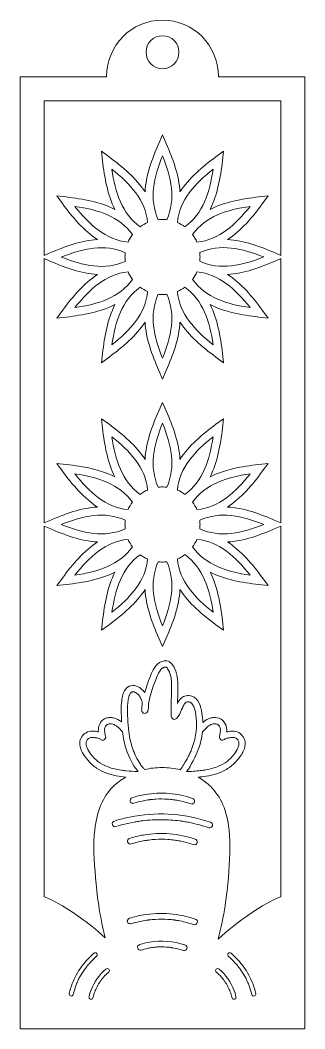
# Model space of a CAD drawing. Header units: inches. Extents: x 0.9 to 7.6, y -17.3 to 6.3.
import ezdxf

# ---------------------------------------------------------------- set-up
doc = ezdxf.new("R2010")
doc.units = ezdxf.units.IN
doc.header["$MEASUREMENT"] = 0
doc.layers.add('Layer 1', color=7, linetype='Continuous')

msp = doc.modelspace()

# ---------------------------------------------------------------- linework, layer by layer
at = {"layer": 'Layer 1', "lineweight": 0}
for points, knots in [([(5.566, 4.987), (5.566, 5.71), (4.98, 6.296), (4.257, 6.296), (3.534, 6.296), (2.948, 5.71), (2.948, 4.987), (2.948, 4.982), (2.948, 4.976), (2.948, 4.971), (2.948, 4.971), (0.921, 4.971), (0.921, 4.971), (0.921, 4.971), (0.921, -17.31), (0.921, -17.31), (0.921, -17.31), (7.593, -17.31), (7.593, -17.31), (7.593, -17.31), (7.593, 4.971), (7.593, 4.971), (7.593, 4.971), (5.566, 4.971), (5.566, 4.971), (5.566, 4.976), (5.566, 4.982), (5.566, 4.987)], [0, 0, 0, 0, 1, 1, 1, 2, 2, 2, 3, 3, 3, 4, 4, 4, 5, 5, 5, 6, 6, 6, 7, 7, 7, 8, 8, 8, 9, 9, 9, 9]), ([(4.257, 5.933), (4.47, 5.933), (4.643, 5.761), (4.643, 5.547), (4.643, 5.334), (4.47, 5.161), (4.257, 5.161), (4.044, 5.161), (3.871, 5.334), (3.871, 5.547), (3.871, 5.761), (4.044, 5.933), (4.257, 5.933)], [0, 0, 0, 0, 1, 1, 1, 2, 2, 2, 3, 3, 3, 4, 4, 4, 4]), ([(7.029, 4.407), (7.029, 4.407), (7.029, 0.792), (7.029, 0.792), (7.029, 0.792), (6.914, 0.842), (6.914, 0.842), (6.545, 1.003), (6.161, 1.142), (5.781, 1.162), (6.1, 1.371), (6.363, 1.682), (6.602, 2.006), (6.602, 2.006), (6.733, 2.183), (6.733, 2.183), (6.733, 2.183), (6.514, 2.159), (6.514, 2.159), (6.113, 2.114), (5.712, 2.042), (5.372, 1.869), (5.545, 2.209), (5.616, 2.61), (5.662, 3.011), (5.662, 3.011), (5.686, 3.229), (5.686, 3.229), (5.686, 3.229), (5.509, 3.099), (5.509, 3.099), (5.185, 2.86), (4.873, 2.597), (4.665, 2.278), (4.644, 2.658), (4.506, 3.041), (4.345, 3.411), (4.345, 3.411), (4.257, 3.612), (4.257, 3.612), (4.257, 3.612), (4.169, 3.411), (4.169, 3.411), (4.007, 3.041), (3.869, 2.658), (3.848, 2.277), (3.64, 2.597), (3.329, 2.859), (3.004, 3.099), (3.004, 3.099), (2.827, 3.229), (2.827, 3.229), (2.827, 3.229), (2.852, 3.011), (2.852, 3.011), (2.897, 2.61), (2.969, 2.209), (3.141, 1.869), (2.801, 2.041), (2.4, 2.113), (1.999, 2.158), (1.999, 2.158), (1.781, 2.183), (1.781, 2.183), (1.781, 2.183), (1.911, 2.006), (1.911, 2.006), (2.151, 1.681), (2.414, 1.37), (2.733, 1.162), (2.352, 1.141), (1.969, 1.002), (1.599, 0.841), (1.599, 0.841), (1.485, 0.791), (1.485, 0.791), (1.485, 0.791), (1.485, 4.407), (1.485, 4.407), (1.485, 4.407), (7.029, 4.407), (7.029, 4.407)], [0, 0, 0, 0, 1, 1, 1, 2, 2, 2, 3, 3, 3, 4, 4, 4, 5, 5, 5, 6, 6, 6, 7, 7, 7, 8, 8, 8, 9, 9, 9, 10, 10, 10, 11, 11, 11, 12, 12, 12, 13, 13, 13, 14, 14, 14, 15, 15, 15, 16, 16, 16, 17, 17, 17, 18, 18, 18, 19, 19, 19, 20, 20, 20, 21, 21, 21, 22, 22, 22, 23, 23, 23, 24, 24, 24, 25, 25, 25, 26, 26, 26, 27, 27, 27, 27]), ([(4.358, 1.627), (4.325, 1.631), (4.291, 1.633), (4.257, 1.633), (4.223, 1.633), (4.189, 1.631), (4.156, 1.627), (3.937, 2.104), (4.057, 2.622), (4.257, 3.125), (4.457, 2.622), (4.577, 2.104), (4.358, 1.627)], [0, 0, 0, 0, 1, 1, 1, 2, 2, 2, 3, 3, 3, 4, 4, 4, 4]), ([(3.733, 1.459), (3.304, 1.762), (3.149, 2.271), (3.071, 2.807), (3.496, 2.471), (3.859, 2.083), (3.908, 1.56), (3.845, 1.533), (3.787, 1.499), (3.733, 1.459)], [0, 0, 0, 0, 1, 1, 1, 2, 2, 2, 3, 3, 3, 3]), ([(4.781, 1.459), (4.727, 1.499), (4.668, 1.533), (4.606, 1.56), (4.654, 2.083), (5.018, 2.472), (5.442, 2.807), (5.364, 2.272), (5.209, 1.763), (4.781, 1.459)], [0, 0, 0, 0, 1, 1, 1, 2, 2, 2, 3, 3, 3, 3]), ([(3.551, 1.277), (3.511, 1.223), (3.477, 1.165), (3.45, 1.102), (2.928, 1.151), (2.539, 1.514), (2.204, 1.939), (2.739, 1.861), (3.248, 1.706), (3.551, 1.277)], [0, 0, 0, 0, 1, 1, 1, 2, 2, 2, 3, 3, 3, 3]), ([(5.064, 1.103), (5.037, 1.165), (5.003, 1.224), (4.962, 1.278), (5.266, 1.706), (5.775, 1.861), (6.31, 1.939), (5.975, 1.515), (5.586, 1.152), (5.064, 1.103)], [0, 0, 0, 0, 1, 1, 1, 2, 2, 2, 3, 3, 3, 3]), ([(3.384, 0.854), (3.38, 0.821), (3.378, 0.788), (3.378, 0.754), (3.378, 0.719), (3.38, 0.686), (3.384, 0.652), (2.907, 0.433), (2.389, 0.553), (1.886, 0.753), (2.389, 0.953), (2.907, 1.073), (3.384, 0.854)], [0, 0, 0, 0, 1, 1, 1, 2, 2, 2, 3, 3, 3, 4, 4, 4, 4]), ([(5.13, 0.653), (5.134, 0.686), (5.136, 0.719), (5.136, 0.754), (5.136, 0.788), (5.134, 0.822), (5.13, 0.855), (5.607, 1.074), (6.125, 0.954), (6.628, 0.754), (6.125, 0.554), (5.607, 0.434), (5.13, 0.653)], [0, 0, 0, 0, 1, 1, 1, 2, 2, 2, 3, 3, 3, 4, 4, 4, 4]), ([(2.733, 0.345), (2.414, 0.136), (2.151, -0.175), (1.912, -0.499), (1.912, -0.499), (1.781, -0.676), (1.781, -0.676), (1.781, -0.676), (2, -0.652), (2, -0.652), (2.401, -0.606), (2.802, -0.534), (3.142, -0.362), (2.969, -0.702), (2.898, -1.103), (2.852, -1.504), (2.852, -1.504), (2.828, -1.722), (2.828, -1.722), (2.828, -1.722), (3.005, -1.592), (3.005, -1.592), (3.329, -1.352), (3.641, -1.09), (3.849, -0.77), (3.87, -1.151), (4.008, -1.534), (4.169, -1.904), (4.169, -1.904), (4.257, -2.105), (4.257, -2.105), (4.257, -2.105), (4.345, -1.904), (4.345, -1.904), (4.506, -1.534), (4.645, -1.151), (4.666, -0.77), (4.874, -1.089), (5.185, -1.352), (5.51, -1.592), (5.51, -1.592), (5.687, -1.722), (5.687, -1.722), (5.687, -1.722), (5.662, -1.504), (5.662, -1.504), (5.617, -1.103), (5.545, -0.702), (5.373, -0.362), (5.713, -0.534), (6.114, -0.606), (6.515, -0.651), (6.515, -0.651), (6.733, -0.676), (6.733, -0.676), (6.733, -0.676), (6.602, -0.499), (6.602, -0.499), (6.363, -0.174), (6.1, 0.137), (5.781, 0.345), (6.162, 0.366), (6.545, 0.505), (6.914, 0.666), (6.914, 0.666), (7.029, 0.716), (7.029, 0.716), (7.029, 0.716), (7.029, -5.469), (7.029, -5.469), (7.029, -5.469), (6.914, -5.419), (6.914, -5.419), (6.545, -5.257), (6.161, -5.119), (5.781, -5.098), (6.1, -4.89), (6.363, -4.579), (6.602, -4.254), (6.602, -4.254), (6.733, -4.077), (6.733, -4.077), (6.733, -4.077), (6.514, -4.102), (6.514, -4.102), (6.113, -4.147), (5.712, -4.219), (5.372, -4.391), (5.545, -4.051), (5.616, -3.65), (5.662, -3.249), (5.662, -3.249), (5.686, -3.031), (5.686, -3.031), (5.686, -3.031), (5.509, -3.161), (5.509, -3.161), (5.185, -3.401), (4.873, -3.664), (4.665, -3.983), (4.644, -3.602), (4.506, -3.219), (4.345, -2.849), (4.345, -2.849), (4.257, -2.648), (4.257, -2.648), (4.257, -2.648), (4.169, -2.849), (4.169, -2.849), (4.007, -3.219), (3.869, -3.602), (3.848, -3.983), (3.64, -3.664), (3.329, -3.401), (3.004, -3.162), (3.004, -3.162), (2.827, -3.031), (2.827, -3.031), (2.827, -3.031), (2.852, -3.25), (2.852, -3.25), (2.897, -3.651), (2.969, -4.052), (3.141, -4.392), (2.801, -4.219), (2.4, -4.147), (1.999, -4.102), (1.999, -4.102), (1.781, -4.078), (1.781, -4.078), (1.781, -4.078), (1.911, -4.255), (1.911, -4.255), (2.151, -4.579), (2.414, -4.89), (2.733, -5.099), (2.352, -5.12), (1.969, -5.258), (1.599, -5.419), (1.599, -5.419), (1.485, -5.469), (1.485, -5.469), (1.485, -5.469), (1.485, 0.715), (1.485, 0.715), (1.485, 0.715), (1.599, 0.665), (1.599, 0.665), (1.969, 0.504), (2.352, 0.366), (2.733, 0.345)], [0, 0, 0, 0, 1, 1, 1, 2, 2, 2, 3, 3, 3, 4, 4, 4, 5, 5, 5, 6, 6, 6, 7, 7, 7, 8, 8, 8, 9, 9, 9, 10, 10, 10, 11, 11, 11, 12, 12, 12, 13, 13, 13, 14, 14, 14, 15, 15, 15, 16, 16, 16, 17, 17, 17, 18, 18, 18, 19, 19, 19, 20, 20, 20, 21, 21, 21, 22, 22, 22, 23, 23, 23, 24, 24, 24, 25, 25, 25, 26, 26, 26, 27, 27, 27, 28, 28, 28, 29, 29, 29, 30, 30, 30, 31, 31, 31, 32, 32, 32, 33, 33, 33, 34, 34, 34, 35, 35, 35, 36, 36, 36, 37, 37, 37, 38, 38, 38, 39, 39, 39, 40, 40, 40, 41, 41, 41, 42, 42, 42, 43, 43, 43, 44, 44, 44, 45, 45, 45, 46, 46, 46, 47, 47, 47, 48, 48, 48, 49, 49, 49, 50, 50, 50, 50]), ([(2.204, -0.432), (2.539, -0.008), (2.928, 0.356), (3.45, 0.404), (3.477, 0.342), (3.511, 0.283), (3.551, 0.229), (3.248, -0.199), (2.739, -0.354), (2.204, -0.432)], [0, 0, 0, 0, 1, 1, 1, 2, 2, 2, 3, 3, 3, 3]), ([(4.963, 0.23), (5.003, 0.284), (5.037, 0.342), (5.064, 0.405), (5.586, 0.356), (5.975, -0.007), (6.31, -0.432), (5.775, -0.353), (5.266, -0.198), (4.963, 0.23)], [0, 0, 0, 0, 1, 1, 1, 2, 2, 2, 3, 3, 3, 3]), ([(3.733, 0.048), (3.787, 0.008), (3.846, -0.026), (3.908, -0.053), (3.859, -0.576), (3.496, -0.965), (3.072, -1.3), (3.15, -0.765), (3.305, -0.256), (3.733, 0.048)], [0, 0, 0, 0, 1, 1, 1, 2, 2, 2, 3, 3, 3, 3]), ([(4.781, 0.048), (5.209, -0.255), (5.364, -0.764), (5.443, -1.3), (5.018, -0.964), (4.655, -0.576), (4.606, -0.053), (4.669, -0.026), (4.727, 0.008), (4.781, 0.048)], [0, 0, 0, 0, 1, 1, 1, 2, 2, 2, 3, 3, 3, 3]), ([(4.156, -0.12), (4.189, -0.124), (4.223, -0.126), (4.257, -0.126), (4.291, -0.126), (4.325, -0.124), (4.358, -0.12), (4.577, -0.597), (4.457, -1.115), (4.257, -1.617), (4.057, -1.115), (3.937, -0.597), (4.156, -0.12)], [0, 0, 0, 0, 1, 1, 1, 2, 2, 2, 3, 3, 3, 4, 4, 4, 4]), ([(4.358, -4.634), (4.325, -4.63), (4.291, -4.628), (4.257, -4.628), (4.223, -4.628), (4.189, -4.63), (4.156, -4.634), (3.937, -4.157), (4.057, -3.639), (4.257, -3.136), (4.457, -3.639), (4.577, -4.157), (4.358, -4.634)], [0, 0, 0, 0, 1, 1, 1, 2, 2, 2, 3, 3, 3, 4, 4, 4, 4]), ([(3.733, -4.801), (3.304, -4.498), (3.149, -3.989), (3.071, -3.454), (3.496, -3.789), (3.859, -4.178), (3.908, -4.7), (3.845, -4.727), (3.787, -4.761), (3.733, -4.801)], [0, 0, 0, 0, 1, 1, 1, 2, 2, 2, 3, 3, 3, 3]), ([(4.781, -4.801), (4.727, -4.761), (4.668, -4.727), (4.606, -4.7), (4.654, -4.177), (5.018, -3.789), (5.442, -3.453), (5.364, -3.989), (5.209, -4.498), (4.781, -4.801)], [0, 0, 0, 0, 1, 1, 1, 2, 2, 2, 3, 3, 3, 3]), ([(3.551, -4.983), (3.511, -5.037), (3.477, -5.096), (3.45, -5.158), (2.928, -5.109), (2.539, -4.746), (2.204, -4.322), (2.739, -4.4), (3.248, -4.555), (3.551, -4.983)], [0, 0, 0, 0, 1, 1, 1, 2, 2, 2, 3, 3, 3, 3]), ([(6.31, -4.321), (5.975, -4.746), (5.586, -5.109), (5.064, -5.158), (5.037, -5.095), (5.003, -5.037), (4.962, -4.983), (5.266, -4.554), (5.775, -4.399), (6.31, -4.321)], [0, 0, 0, 0, 1, 1, 1, 2, 2, 2, 3, 3, 3, 3]), ([(3.384, -5.406), (3.38, -5.439), (3.378, -5.473), (3.378, -5.507), (3.378, -5.541), (3.38, -5.575), (3.384, -5.608), (2.907, -5.827), (2.389, -5.707), (1.886, -5.507), (2.389, -5.307), (2.907, -5.187), (3.384, -5.406)], [0, 0, 0, 0, 1, 1, 1, 2, 2, 2, 3, 3, 3, 4, 4, 4, 4]), ([(5.13, -5.608), (5.134, -5.575), (5.136, -5.541), (5.136, -5.507), (5.136, -5.473), (5.134, -5.439), (5.13, -5.406), (5.607, -5.187), (6.125, -5.307), (6.628, -5.507), (6.125, -5.707), (5.607, -5.827), (5.13, -5.608)], [0, 0, 0, 0, 1, 1, 1, 2, 2, 2, 3, 3, 3, 4, 4, 4, 4]), ([(7.029, -14.224), (6.972, -14.243), (6.915, -14.266), (6.856, -14.293), (6.622, -14.4), (6.4, -14.553), (6.175, -14.714), (6.004, -14.836), (5.782, -15.007), (5.563, -15.21), (5.703, -14.68), (5.769, -14.148), (5.8, -13.773), (5.831, -13.386), (5.856, -13.01), (5.816, -12.651), (5.767, -12.207), (5.626, -11.877), (5.386, -11.641), (5.299, -11.556), (5.201, -11.483), (5.095, -11.42), (5.158, -11.414), (5.221, -11.407), (5.283, -11.397), (5.447, -11.37), (5.611, -11.322), (5.755, -11.238), (5.831, -11.193), (5.901, -11.139), (5.962, -11.076), (6.015, -11.021), (6.064, -10.96), (6.105, -10.895), (6.128, -10.859), (6.147, -10.821), (6.164, -10.781), (6.18, -10.741), (6.189, -10.701), (6.194, -10.659), (6.203, -10.573), (6.172, -10.487), (6.11, -10.426), (6.072, -10.389), (6.023, -10.361), (5.97, -10.35), (5.917, -10.338), (5.866, -10.34), (5.814, -10.352), (5.796, -10.355), (5.778, -10.358), (5.76, -10.361), (5.763, -10.324), (5.761, -10.288), (5.754, -10.252), (5.74, -10.176), (5.697, -10.105), (5.631, -10.064), (5.577, -10.029), (5.507, -10.018), (5.443, -10.026), (5.41, -10.031), (5.379, -10.037), (5.348, -10.049), (5.313, -10.064), (5.28, -10.08), (5.25, -10.103), (5.233, -10.115), (5.216, -10.128), (5.201, -10.142), (5.199, -10.068), (5.193, -9.994), (5.182, -9.92), (5.17, -9.84), (5.149, -9.761), (5.114, -9.688), (5.078, -9.614), (5.021, -9.554), (4.944, -9.524), (4.901, -9.508), (4.854, -9.506), (4.809, -9.513), (4.768, -9.52), (4.732, -9.541), (4.701, -9.567), (4.661, -9.6), (4.632, -9.646), (4.61, -9.694), (4.611, -9.593), (4.614, -9.492), (4.615, -9.391), (4.616, -9.306), (4.619, -9.221), (4.611, -9.136), (4.602, -9.044), (4.581, -8.957), (4.542, -8.873), (4.505, -8.798), (4.449, -8.714), (4.36, -8.698), (4.277, -8.684), (4.201, -8.72), (4.14, -8.775), (4.086, -8.824), (4.045, -8.887), (4.016, -8.954), (3.977, -9.044), (3.94, -9.135), (3.907, -9.227), (3.882, -9.298), (3.86, -9.369), (3.84, -9.441), (3.828, -9.424), (3.816, -9.409), (3.802, -9.394), (3.77, -9.358), (3.729, -9.325), (3.685, -9.304), (3.631, -9.278), (3.574, -9.266), (3.515, -9.28), (3.459, -9.293), (3.415, -9.331), (3.382, -9.376), (3.357, -9.41), (3.34, -9.452), (3.328, -9.492), (3.314, -9.538), (3.307, -9.584), (3.301, -9.631), (3.291, -9.708), (3.29, -9.785), (3.291, -9.861), (3.291, -9.951), (3.293, -10.04), (3.299, -10.129), (3.298, -10.128), (3.296, -10.127), (3.295, -10.126), (3.24, -10.083), (3.178, -10.046), (3.108, -10.032), (3.076, -10.026), (3.043, -10.022), (3.01, -10.025), (2.971, -10.028), (2.936, -10.037), (2.9, -10.054), (2.831, -10.087), (2.785, -10.158), (2.765, -10.23), (2.753, -10.273), (2.75, -10.317), (2.754, -10.36), (2.746, -10.359), (2.739, -10.358), (2.732, -10.357), (2.694, -10.351), (2.657, -10.342), (2.619, -10.341), (2.566, -10.341), (2.512, -10.354), (2.466, -10.379), (2.422, -10.404), (2.385, -10.441), (2.358, -10.483), (2.334, -10.522), (2.322, -10.567), (2.319, -10.613), (2.316, -10.652), (2.322, -10.693), (2.333, -10.731), (2.344, -10.771), (2.362, -10.81), (2.381, -10.847), (2.418, -10.917), (2.467, -10.981), (2.519, -11.04), (2.575, -11.103), (2.639, -11.159), (2.709, -11.206), (2.847, -11.299), (3.009, -11.354), (3.172, -11.386), (3.246, -11.4), (3.32, -11.411), (3.395, -11.418), (3.287, -11.481), (3.188, -11.556), (3.101, -11.641), (2.86, -11.877), (2.719, -12.207), (2.67, -12.651), (2.63, -13.01), (2.655, -13.386), (2.687, -13.773), (2.717, -14.14), (2.78, -14.658), (2.915, -15.177), (2.708, -14.988), (2.5, -14.83), (2.339, -14.714), (2.114, -14.553), (1.892, -14.4), (1.658, -14.293), (1.599, -14.266), (1.541, -14.243), (1.485, -14.224), (1.485, -14.224), (1.485, -5.545), (1.485, -5.545), (1.485, -5.545), (1.599, -5.595), (1.599, -5.595), (1.969, -5.756), (2.352, -5.895), (2.733, -5.916), (2.414, -6.124), (2.151, -6.435), (1.912, -6.76), (1.912, -6.76), (1.781, -6.937), (1.781, -6.937), (1.781, -6.937), (2, -6.912), (2, -6.912), (2.401, -6.867), (2.802, -6.795), (3.142, -6.623), (2.969, -6.963), (2.898, -7.364), (2.852, -7.765), (2.852, -7.765), (2.828, -7.983), (2.828, -7.983), (2.828, -7.983), (3.005, -7.852), (3.005, -7.852), (3.329, -7.613), (3.641, -7.35), (3.849, -7.031), (3.87, -7.412), (4.008, -7.795), (4.169, -8.164), (4.169, -8.164), (4.257, -8.366), (4.257, -8.366), (4.257, -8.366), (4.345, -8.164), (4.345, -8.164), (4.506, -7.795), (4.645, -7.411), (4.666, -7.031), (4.874, -7.35), (5.185, -7.613), (5.51, -7.852), (5.51, -7.852), (5.687, -7.983), (5.687, -7.983), (5.687, -7.983), (5.662, -7.764), (5.662, -7.764), (5.617, -7.363), (5.545, -6.962), (5.373, -6.622), (5.713, -6.795), (6.114, -6.866), (6.515, -6.912), (6.515, -6.912), (6.733, -6.936), (6.733, -6.936), (6.733, -6.936), (6.602, -6.759), (6.602, -6.759), (6.363, -6.435), (6.1, -6.123), (5.781, -5.915), (6.162, -5.894), (6.545, -5.756), (6.914, -5.595), (6.914, -5.595), (7.029, -5.545), (7.029, -5.545), (7.029, -5.545), (7.029, -14.224), (7.029, -14.224)], [0, 0, 0, 0, 1, 1, 1, 2, 2, 2, 3, 3, 3, 4, 4, 4, 5, 5, 5, 6, 6, 6, 7, 7, 7, 8, 8, 8, 9, 9, 9, 10, 10, 10, 11, 11, 11, 12, 12, 12, 13, 13, 13, 14, 14, 14, 15, 15, 15, 16, 16, 16, 17, 17, 17, 18, 18, 18, 19, 19, 19, 20, 20, 20, 21, 21, 21, 22, 22, 22, 23, 23, 23, 24, 24, 24, 25, 25, 25, 26, 26, 26, 27, 27, 27, 28, 28, 28, 29, 29, 29, 30, 30, 30, 31, 31, 31, 32, 32, 32, 33, 33, 33, 34, 34, 34, 35, 35, 35, 36, 36, 36, 37, 37, 37, 38, 38, 38, 39, 39, 39, 40, 40, 40, 41, 41, 41, 42, 42, 42, 43, 43, 43, 44, 44, 44, 45, 45, 45, 46, 46, 46, 47, 47, 47, 48, 48, 48, 49, 49, 49, 50, 50, 50, 51, 51, 51, 52, 52, 52, 53, 53, 53, 54, 54, 54, 55, 55, 55, 56, 56, 56, 57, 57, 57, 58, 58, 58, 59, 59, 59, 60, 60, 60, 61, 61, 61, 62, 62, 62, 63, 63, 63, 64, 64, 64, 65, 65, 65, 66, 66, 66, 67, 67, 67, 68, 68, 68, 69, 69, 69, 70, 70, 70, 71, 71, 71, 72, 72, 72, 73, 73, 73, 74, 74, 74, 75, 75, 75, 76, 76, 76, 77, 77, 77, 78, 78, 78, 79, 79, 79, 80, 80, 80, 81, 81, 81, 82, 82, 82, 83, 83, 83, 84, 84, 84, 85, 85, 85, 86, 86, 86, 87, 87, 87, 88, 88, 88, 89, 89, 89, 90, 90, 90, 91, 91, 91, 92, 92, 92, 93, 93, 93, 94, 94, 94, 95, 95, 95, 95]), ([(3.45, -5.856), (3.477, -5.919), (3.511, -5.977), (3.551, -6.031), (3.248, -6.459), (2.739, -6.614), (2.204, -6.693), (2.539, -6.268), (2.928, -5.905), (3.45, -5.856)], [0, 0, 0, 0, 1, 1, 1, 2, 2, 2, 3, 3, 3, 3]), ([(4.963, -6.031), (5.003, -5.977), (5.037, -5.918), (5.064, -5.856), (5.586, -5.904), (5.975, -6.268), (6.31, -6.692), (5.775, -6.614), (5.266, -6.459), (4.963, -6.031)], [0, 0, 0, 0, 1, 1, 1, 2, 2, 2, 3, 3, 3, 3]), ([(3.733, -6.213), (3.787, -6.253), (3.846, -6.287), (3.908, -6.314), (3.859, -6.836), (3.496, -7.225), (3.072, -7.56), (3.15, -7.025), (3.305, -6.516), (3.733, -6.213)], [0, 0, 0, 0, 1, 1, 1, 2, 2, 2, 3, 3, 3, 3]), ([(4.781, -6.212), (5.209, -6.516), (5.364, -7.025), (5.443, -7.56), (5.018, -7.225), (4.655, -6.836), (4.606, -6.314), (4.669, -6.287), (4.727, -6.253), (4.781, -6.212)], [0, 0, 0, 0, 1, 1, 1, 2, 2, 2, 3, 3, 3, 3]), ([(4.156, -6.38), (4.189, -6.384), (4.223, -6.386), (4.257, -6.386), (4.291, -6.386), (4.325, -6.384), (4.358, -6.38), (4.577, -6.857), (4.457, -7.375), (4.257, -7.878), (4.057, -7.375), (3.937, -6.857), (4.156, -6.38)], [0, 0, 0, 0, 1, 1, 1, 2, 2, 2, 3, 3, 3, 4, 4, 4, 4]), ([(3.527, -9.435), (3.53, -9.433), (3.533, -9.431), (3.537, -9.429), (3.538, -9.429), (3.541, -9.427), (3.543, -9.426), (3.544, -9.426), (3.544, -9.425), (3.545, -9.425), (3.549, -9.424), (3.554, -9.423), (3.558, -9.422), (3.565, -9.422), (3.571, -9.422), (3.578, -9.422), (3.584, -9.423), (3.589, -9.424), (3.594, -9.426), (3.597, -9.427), (3.601, -9.428), (3.604, -9.429), (3.605, -9.429), (3.607, -9.43), (3.609, -9.431), (3.621, -9.437), (3.634, -9.443), (3.646, -9.451), (3.649, -9.454), (3.653, -9.457), (3.657, -9.459), (3.663, -9.465), (3.67, -9.47), (3.676, -9.476), (3.688, -9.487), (3.699, -9.499), (3.71, -9.512), (3.71, -9.512), (3.71, -9.512), (3.71, -9.513), (3.716, -9.52), (3.717, -9.521), (3.716, -9.52), (3.716, -9.52), (3.716, -9.52), (3.716, -9.52), (3.721, -9.527), (3.725, -9.534), (3.729, -9.541), (3.739, -9.557), (3.747, -9.573), (3.755, -9.591), (3.755, -9.591), (3.756, -9.592), (3.756, -9.593), (3.758, -9.598), (3.76, -9.603), (3.761, -9.608), (3.765, -9.617), (3.768, -9.626), (3.77, -9.636), (3.775, -9.653), (3.779, -9.67), (3.781, -9.688), (3.782, -9.694), (3.783, -9.7), (3.783, -9.706), (3.779, -9.733), (3.775, -9.76), (3.772, -9.787), (3.77, -9.809), (3.768, -9.832), (3.766, -9.854), (3.764, -9.891), (3.796, -9.922), (3.83, -9.927), (3.867, -9.932), (3.9, -9.909), (3.911, -9.874), (3.928, -9.82), (3.934, -9.765), (3.931, -9.71), (3.954, -9.568), (3.993, -9.429), (4.041, -9.293), (4.067, -9.216), (4.097, -9.141), (4.128, -9.066), (4.128, -9.065), (4.13, -9.061), (4.131, -9.058), (4.132, -9.056), (4.133, -9.054), (4.133, -9.053), (4.137, -9.043), (4.141, -9.034), (4.146, -9.024), (4.152, -9.01), (4.158, -8.997), (4.165, -8.983), (4.172, -8.97), (4.179, -8.958), (4.187, -8.945), (4.191, -8.94), (4.195, -8.934), (4.199, -8.929), (4.199, -8.928), (4.2, -8.927), (4.201, -8.925), (4.202, -8.924), (4.203, -8.924), (4.203, -8.923), (4.214, -8.91), (4.225, -8.898), (4.237, -8.887), (4.242, -8.882), (4.247, -8.878), (4.252, -8.873), (4.255, -8.872), (4.26, -8.867), (4.261, -8.867), (4.266, -8.863), (4.272, -8.859), (4.278, -8.855), (4.282, -8.853), (4.285, -8.852), (4.289, -8.85), (4.29, -8.849), (4.291, -8.849), (4.292, -8.848), (4.293, -8.848), (4.293, -8.848), (4.294, -8.848), (4.297, -8.847), (4.3, -8.846), (4.303, -8.845), (4.306, -8.844), (4.31, -8.843), (4.313, -8.842), (4.318, -8.842), (4.323, -8.842), (4.327, -8.842), (4.33, -8.843), (4.333, -8.843), (4.335, -8.844), (4.336, -8.844), (4.337, -8.845), (4.338, -8.845), (4.343, -8.848), (4.347, -8.85), (4.352, -8.853), (4.353, -8.854), (4.355, -8.856), (4.356, -8.857), (4.361, -8.862), (4.366, -8.868), (4.372, -8.874), (4.373, -8.876), (4.375, -8.879), (4.377, -8.882), (4.388, -8.898), (4.398, -8.915), (4.406, -8.933), (4.411, -8.941), (4.415, -8.949), (4.418, -8.958), (4.418, -8.958), (4.419, -8.958), (4.419, -8.958), (4.419, -8.958), (4.419, -8.958), (4.419, -8.959), (4.419, -8.959), (4.419, -8.959), (4.419, -8.959), (4.419, -8.959), (4.419, -8.959), (4.419, -8.959), (4.419, -8.96), (4.419, -8.96), (4.419, -8.96), (4.419, -8.96), (4.419, -8.96), (4.419, -8.96), (4.42, -8.961), (4.42, -8.961), (4.42, -8.962), (4.42, -8.962), (4.42, -8.962), (4.42, -8.962), (4.42, -8.962), (4.42, -8.962), (4.42, -8.962), (4.42, -8.962), (4.42, -8.962), (4.421, -8.962), (4.421, -8.963), (4.421, -8.963), (4.421, -8.963), (4.421, -8.963), (4.421, -8.963), (4.421, -8.964), (4.421, -8.964), (4.422, -8.965), (4.422, -8.965), (4.422, -8.966), (4.423, -8.968), (4.423, -8.968), (4.43, -8.985), (4.435, -9.001), (4.44, -9.018), (4.449, -9.049), (4.456, -9.08), (4.461, -9.112), (4.472, -9.211), (4.468, -9.312), (4.467, -9.411), (4.465, -9.535), (4.462, -9.66), (4.461, -9.784), (4.46, -9.854), (4.46, -9.924), (4.462, -9.994), (4.463, -10.024), (4.48, -10.05), (4.508, -10.062), (4.535, -10.073), (4.566, -10.067), (4.588, -10.046), (4.645, -9.993), (4.674, -9.915), (4.704, -9.844), (4.707, -9.837), (4.71, -9.829), (4.713, -9.821), (4.715, -9.817), (4.717, -9.812), (4.719, -9.808), (4.726, -9.791), (4.734, -9.775), (4.742, -9.758), (4.75, -9.743), (4.759, -9.728), (4.768, -9.713), (4.77, -9.71), (4.772, -9.707), (4.774, -9.704), (4.775, -9.703), (4.775, -9.703), (4.775, -9.702), (4.776, -9.702), (4.776, -9.701), (4.777, -9.7), (4.777, -9.7), (4.777, -9.7), (4.777, -9.7), (4.777, -9.7), (4.777, -9.7), (4.777, -9.7), (4.777, -9.7), (4.777, -9.7), (4.777, -9.7), (4.777, -9.7), (4.777, -9.7), (4.777, -9.7), (4.778, -9.699), (4.778, -9.698), (4.779, -9.698), (4.779, -9.698), (4.779, -9.698), (4.779, -9.698), (4.779, -9.697), (4.78, -9.697), (4.78, -9.696), (4.78, -9.696), (4.78, -9.696), (4.78, -9.696), (4.78, -9.696), (4.78, -9.696), (4.78, -9.696), (4.78, -9.696), (4.78, -9.696), (4.78, -9.696), (4.781, -9.696), (4.781, -9.695), (4.781, -9.695), (4.784, -9.692), (4.786, -9.689), (4.788, -9.687), (4.792, -9.683), (4.796, -9.68), (4.799, -9.677), (4.798, -9.678), (4.797, -9.679), (4.796, -9.679), (4.798, -9.678), (4.801, -9.675), (4.803, -9.673), (4.804, -9.673), (4.804, -9.673), (4.804, -9.673), (4.804, -9.672), (4.804, -9.672), (4.805, -9.672), (4.808, -9.67), (4.812, -9.667), (4.816, -9.665), (4.818, -9.664), (4.82, -9.663), (4.822, -9.662), (4.822, -9.662), (4.823, -9.662), (4.823, -9.662), (4.829, -9.66), (4.835, -9.658), (4.841, -9.657), (4.851, -9.656), (4.861, -9.657), (4.871, -9.657), (4.88, -9.659), (4.889, -9.662), (4.898, -9.664), (4.9, -9.666), (4.903, -9.667), (4.904, -9.667), (4.91, -9.67), (4.916, -9.674), (4.922, -9.677), (4.923, -9.678), (4.925, -9.679), (4.926, -9.68), (4.931, -9.684), (4.935, -9.688), (4.939, -9.692), (4.943, -9.696), (4.946, -9.7), (4.95, -9.704), (4.95, -9.704), (4.95, -9.704), (4.949, -9.703), (4.95, -9.704), (4.952, -9.705), (4.953, -9.707), (4.952, -9.707), (4.952, -9.706), (4.951, -9.705), (4.952, -9.706), (4.953, -9.708), (4.955, -9.71), (4.955, -9.71), (4.955, -9.71), (4.956, -9.711), (4.956, -9.711), (4.956, -9.711), (4.956, -9.711), (4.956, -9.711), (4.956, -9.711), (4.956, -9.711), (4.956, -9.711), (4.956, -9.711), (4.956, -9.711), (4.965, -9.723), (4.972, -9.736), (4.979, -9.749), (4.982, -9.755), (4.985, -9.761), (4.988, -9.767), (4.99, -9.77), (4.991, -9.773), (4.993, -9.776), (5.004, -9.806), (5.014, -9.837), (5.021, -9.868), (5.03, -9.901), (5.036, -9.935), (5.04, -9.969), (5.052, -10.064), (5.056, -10.161), (5.052, -10.257), (5.05, -10.301), (5.047, -10.345), (5.041, -10.389), (5.022, -10.52), (4.986, -10.649), (4.937, -10.773), (4.934, -10.781), (4.931, -10.789), (4.928, -10.796), (4.927, -10.799), (4.926, -10.801), (4.925, -10.803), (4.918, -10.819), (4.911, -10.836), (4.904, -10.852), (4.89, -10.882), (4.875, -10.912), (4.859, -10.942), (4.828, -11.004), (4.794, -11.063), (4.757, -11.122), (4.73, -11.165), (4.702, -11.207), (4.673, -11.249), (4.536, -11.214), (4.392, -11.195), (4.246, -11.195), (4.246, -11.195), (4.243, -11.195), (4.243, -11.195), (4.104, -11.195), (3.968, -11.211), (3.838, -11.242), (3.822, -11.224), (3.806, -11.205), (3.79, -11.186), (3.785, -11.18), (3.78, -11.174), (3.775, -11.167), (3.773, -11.164), (3.77, -11.16), (3.767, -11.156), (3.757, -11.143), (3.748, -11.129), (3.738, -11.116), (3.699, -11.059), (3.665, -11), (3.634, -10.939), (3.627, -10.924), (3.62, -10.909), (3.613, -10.894), (3.61, -10.887), (3.606, -10.879), (3.603, -10.871), (3.602, -10.868), (3.6, -10.865), (3.599, -10.861), (3.586, -10.83), (3.574, -10.799), (3.563, -10.767), (3.541, -10.704), (3.523, -10.639), (3.507, -10.574), (3.49, -10.502), (3.478, -10.428), (3.468, -10.355), (3.454, -10.254), (3.447, -10.151), (3.442, -10.049), (3.439, -9.955), (3.436, -9.861), (3.439, -9.768), (3.44, -9.723), (3.443, -9.678), (3.449, -9.633), (3.452, -9.607), (3.457, -9.582), (3.464, -9.556), (3.467, -9.543), (3.471, -9.53), (3.475, -9.517), (3.477, -9.511), (3.48, -9.505), (3.482, -9.499), (3.483, -9.497), (3.483, -9.495), (3.484, -9.494), (3.49, -9.482), (3.496, -9.471), (3.503, -9.46), (3.504, -9.459), (3.504, -9.458), (3.505, -9.457), (3.509, -9.453), (3.512, -9.449), (3.515, -9.445), (3.517, -9.443), (3.519, -9.441), (3.522, -9.439), (3.522, -9.439), (3.522, -9.439), (3.522, -9.438), (3.524, -9.436), (3.527, -9.433), (3.53, -9.432), (3.527, -9.434), (3.524, -9.436), (3.522, -9.438), (3.524, -9.437), (3.525, -9.436), (3.527, -9.435)], [0, 0, 0, 0, 1, 1, 1, 2, 2, 2, 3, 3, 3, 4, 4, 4, 5, 5, 5, 6, 6, 6, 7, 7, 7, 8, 8, 8, 9, 9, 9, 10, 10, 10, 11, 11, 11, 12, 12, 12, 13, 13, 13, 14, 14, 14, 15, 15, 15, 16, 16, 16, 17, 17, 17, 18, 18, 18, 19, 19, 19, 20, 20, 20, 21, 21, 21, 22, 22, 22, 23, 23, 23, 24, 24, 24, 25, 25, 25, 26, 26, 26, 27, 27, 27, 28, 28, 28, 29, 29, 29, 30, 30, 30, 31, 31, 31, 32, 32, 32, 33, 33, 33, 34, 34, 34, 35, 35, 35, 36, 36, 36, 37, 37, 37, 38, 38, 38, 39, 39, 39, 40, 40, 40, 41, 41, 41, 42, 42, 42, 43, 43, 43, 44, 44, 44, 45, 45, 45, 46, 46, 46, 47, 47, 47, 48, 48, 48, 49, 49, 49, 50, 50, 50, 51, 51, 51, 52, 52, 52, 53, 53, 53, 54, 54, 54, 55, 55, 55, 56, 56, 56, 57, 57, 57, 58, 58, 58, 59, 59, 59, 60, 60, 60, 61, 61, 61, 62, 62, 62, 63, 63, 63, 64, 64, 64, 65, 65, 65, 66, 66, 66, 67, 67, 67, 68, 68, 68, 69, 69, 69, 70, 70, 70, 71, 71, 71, 72, 72, 72, 73, 73, 73, 74, 74, 74, 75, 75, 75, 76, 76, 76, 77, 77, 77, 78, 78, 78, 79, 79, 79, 80, 80, 80, 81, 81, 81, 82, 82, 82, 83, 83, 83, 84, 84, 84, 85, 85, 85, 86, 86, 86, 87, 87, 87, 88, 88, 88, 89, 89, 89, 90, 90, 90, 91, 91, 91, 92, 92, 92, 93, 93, 93, 94, 94, 94, 95, 95, 95, 96, 96, 96, 97, 97, 97, 98, 98, 98, 99, 99, 99, 100, 100, 100, 101, 101, 101, 102, 102, 102, 103, 103, 103, 104, 104, 104, 105, 105, 105, 106, 106, 106, 107, 107, 107, 108, 108, 108, 109, 109, 109, 110, 110, 110, 111, 111, 111, 112, 112, 112, 113, 113, 113, 114, 114, 114, 115, 115, 115, 116, 116, 116, 117, 117, 117, 118, 118, 118, 119, 119, 119, 120, 120, 120, 121, 121, 121, 122, 122, 122, 123, 123, 123, 124, 124, 124, 125, 125, 125, 126, 126, 126, 127, 127, 127, 128, 128, 128, 129, 129, 129, 130, 130, 130, 131, 131, 131, 132, 132, 132, 133, 133, 133, 134, 134, 134, 135, 135, 135, 136, 136, 136, 137, 137, 137, 138, 138, 138, 139, 139, 139, 140, 140, 140, 141, 141, 141, 142, 142, 142, 143, 143, 143, 144, 144, 144, 145, 145, 145, 146, 146, 146, 147, 147, 147, 148, 148, 148, 149, 149, 149, 150, 150, 150, 151, 151, 151, 152, 152, 152, 153, 153, 153, 154, 154, 154, 155, 155, 155, 156, 156, 156, 157, 157, 157, 158, 158, 158, 159, 159, 159, 160, 160, 160, 161, 161, 161, 162, 162, 162, 163, 163, 163, 163]), ([(3.71, -9.513), (3.71, -9.513), (3.71, -9.513), (3.71, -9.513), (3.71, -9.513), (3.71, -9.513), (3.71, -9.513), (3.71, -9.513), (3.71, -9.513), (3.71, -9.513), (3.71, -9.513), (3.71, -9.513), (3.71, -9.513)], [0, 0, 0, 0, 1, 1, 1, 2, 2, 2, 3, 3, 3, 4, 4, 4, 4]), ([(3.716, -9.52), (3.715, -9.52), (3.715, -9.519), (3.715, -9.519), (3.715, -9.519), (3.715, -9.52), (3.716, -9.52), (3.716, -9.52), (3.716, -9.52), (3.716, -9.52)], [0, 0, 0, 0, 1, 1, 1, 2, 2, 2, 3, 3, 3, 3]), ([(2.923, -10.46), (2.914, -10.43), (2.907, -10.4), (2.902, -10.37), (2.9, -10.346), (2.899, -10.322), (2.901, -10.298), (2.904, -10.28), (2.909, -10.262), (2.915, -10.245), (2.921, -10.234), (2.927, -10.223), (2.934, -10.213), (2.94, -10.206), (2.946, -10.2), (2.952, -10.195), (2.959, -10.19), (2.966, -10.186), (2.973, -10.182), (2.985, -10.178), (2.996, -10.175), (3.008, -10.173), (3.025, -10.171), (3.043, -10.172), (3.06, -10.173), (3.081, -10.177), (3.102, -10.182), (3.122, -10.19), (3.147, -10.202), (3.171, -10.217), (3.194, -10.233), (3.24, -10.27), (3.28, -10.313), (3.32, -10.357), (3.337, -10.496), (3.364, -10.633), (3.407, -10.766), (3.467, -10.955), (3.559, -11.132), (3.683, -11.287), (3.68, -11.288), (3.677, -11.289), (3.675, -11.29), (3.586, -11.286), (3.497, -11.281), (3.408, -11.272), (3.38, -11.269), (3.352, -11.266), (3.324, -11.262), (3.221, -11.248), (3.118, -11.227), (3.019, -11.194), (2.994, -11.185), (2.97, -11.176), (2.945, -11.166), (2.874, -11.135), (2.806, -11.097), (2.744, -11.05), (2.683, -11.002), (2.629, -10.945), (2.581, -10.884), (2.545, -10.837), (2.513, -10.787), (2.49, -10.733), (2.48, -10.709), (2.472, -10.683), (2.468, -10.657), (2.466, -10.641), (2.466, -10.625), (2.467, -10.608), (2.469, -10.598), (2.472, -10.587), (2.476, -10.576), (2.481, -10.566), (2.487, -10.557), (2.493, -10.548), (2.502, -10.537), (2.511, -10.528), (2.521, -10.519), (2.531, -10.512), (2.541, -10.506), (2.552, -10.501), (2.565, -10.496), (2.578, -10.493), (2.592, -10.49), (2.609, -10.489), (2.626, -10.489), (2.643, -10.491), (2.654, -10.493), (2.664, -10.495), (2.675, -10.497), (2.688, -10.499), (2.701, -10.501), (2.714, -10.503), (2.74, -10.507), (2.766, -10.512), (2.791, -10.521), (2.791, -10.521), (2.791, -10.521), (2.791, -10.521), (2.797, -10.53), (2.805, -10.538), (2.815, -10.543), (2.83, -10.553), (2.854, -10.557), (2.871, -10.551), (2.909, -10.539), (2.935, -10.5), (2.923, -10.46)], [0, 0, 0, 0, 1, 1, 1, 2, 2, 2, 3, 3, 3, 4, 4, 4, 5, 5, 5, 6, 6, 6, 7, 7, 7, 8, 8, 8, 9, 9, 9, 10, 10, 10, 11, 11, 11, 12, 12, 12, 13, 13, 13, 14, 14, 14, 15, 15, 15, 16, 16, 16, 17, 17, 17, 18, 18, 18, 19, 19, 19, 20, 20, 20, 21, 21, 21, 22, 22, 22, 23, 23, 23, 24, 24, 24, 25, 25, 25, 26, 26, 26, 27, 27, 27, 28, 28, 28, 29, 29, 29, 30, 30, 30, 31, 31, 31, 32, 32, 32, 33, 33, 33, 34, 34, 34, 35, 35, 35, 36, 36, 36, 36]), ([(5.598, -10.517), (5.607, -10.532), (5.625, -10.547), (5.642, -10.551), (5.675, -10.558), (5.705, -10.546), (5.722, -10.521), (5.723, -10.521), (5.723, -10.521), (5.723, -10.521), (5.748, -10.512), (5.774, -10.507), (5.8, -10.503), (5.813, -10.501), (5.826, -10.499), (5.838, -10.497), (5.849, -10.495), (5.86, -10.493), (5.87, -10.491), (5.888, -10.489), (5.905, -10.489), (5.922, -10.49), (5.936, -10.493), (5.949, -10.496), (5.962, -10.501), (5.973, -10.506), (5.983, -10.512), (5.993, -10.519), (6.003, -10.528), (6.012, -10.537), (6.021, -10.548), (6.027, -10.557), (6.033, -10.566), (6.038, -10.576), (6.042, -10.587), (6.045, -10.598), (6.047, -10.608), (6.048, -10.625), (6.048, -10.641), (6.046, -10.657), (6.042, -10.683), (6.034, -10.709), (6.024, -10.733), (6.001, -10.787), (5.969, -10.837), (5.933, -10.884), (5.885, -10.945), (5.831, -11.002), (5.77, -11.05), (5.709, -11.096), (5.642, -11.134), (5.571, -11.165), (5.475, -11.205), (5.373, -11.231), (5.271, -11.25), (5.244, -11.254), (5.216, -11.259), (5.189, -11.262), (5.082, -11.276), (4.975, -11.283), (4.867, -11.289), (4.853, -11.29), (4.838, -11.29), (4.823, -11.291), (4.933, -11.128), (5.028, -10.955), (5.096, -10.769), (5.145, -10.637), (5.177, -10.5), (5.192, -10.36), (5.232, -10.316), (5.273, -10.271), (5.32, -10.233), (5.343, -10.217), (5.367, -10.202), (5.392, -10.19), (5.412, -10.182), (5.433, -10.177), (5.454, -10.173), (5.471, -10.172), (5.489, -10.171), (5.506, -10.173), (5.518, -10.175), (5.529, -10.178), (5.541, -10.182), (5.548, -10.186), (5.555, -10.19), (5.562, -10.195), (5.568, -10.2), (5.574, -10.206), (5.58, -10.213), (5.587, -10.223), (5.593, -10.234), (5.599, -10.245), (5.605, -10.262), (5.61, -10.28), (5.613, -10.298), (5.615, -10.322), (5.614, -10.346), (5.612, -10.37), (5.607, -10.4), (5.6, -10.43), (5.591, -10.46), (5.585, -10.478), (5.589, -10.501), (5.598, -10.517)], [0, 0, 0, 0, 1, 1, 1, 2, 2, 2, 3, 3, 3, 4, 4, 4, 5, 5, 5, 6, 6, 6, 7, 7, 7, 8, 8, 8, 9, 9, 9, 10, 10, 10, 11, 11, 11, 12, 12, 12, 13, 13, 13, 14, 14, 14, 15, 15, 15, 16, 16, 16, 17, 17, 17, 18, 18, 18, 19, 19, 19, 20, 20, 20, 21, 21, 21, 22, 22, 22, 23, 23, 23, 24, 24, 24, 25, 25, 25, 26, 26, 26, 27, 27, 27, 28, 28, 28, 29, 29, 29, 30, 30, 30, 31, 31, 31, 32, 32, 32, 33, 33, 33, 34, 34, 34, 35, 35, 35, 35]), ([(5.009, -12), (5.001, -12.034), (4.959, -12.058), (4.926, -12.046), (4.829, -12.013), (4.73, -11.987), (4.629, -11.967), (4.607, -11.963), (4.585, -11.96), (4.564, -11.956), (4.552, -11.954), (4.54, -11.952), (4.528, -11.951), (4.524, -11.95), (4.52, -11.949), (4.516, -11.949), (4.513, -11.949), (4.511, -11.948), (4.509, -11.948), (4.464, -11.942), (4.419, -11.938), (4.374, -11.935), (4.284, -11.929), (4.193, -11.929), (4.102, -11.934), (4.056, -11.937), (4.011, -11.941), (3.965, -11.946), (3.96, -11.947), (3.954, -11.948), (3.948, -11.948), (3.948, -11.948), (3.948, -11.948), (3.948, -11.948), (3.948, -11.948), (3.948, -11.948), (3.948, -11.948), (3.948, -11.948), (3.948, -11.948), (3.948, -11.948), (3.948, -11.948), (3.947, -11.948), (3.947, -11.948), (3.947, -11.949), (3.946, -11.949), (3.945, -11.949), (3.944, -11.949), (3.944, -11.949), (3.943, -11.949), (3.942, -11.949), (3.942, -11.949), (3.941, -11.949), (3.941, -11.949), (3.94, -11.949), (3.94, -11.949), (3.931, -11.951), (3.922, -11.952), (3.913, -11.953), (3.89, -11.957), (3.867, -11.961), (3.845, -11.965), (3.756, -11.981), (3.668, -12.003), (3.581, -12.031), (3.545, -12.042), (3.509, -12.017), (3.498, -11.984), (3.487, -11.948), (3.512, -11.912), (3.545, -11.901), (3.644, -11.87), (3.745, -11.845), (3.847, -11.828), (4.033, -11.797), (4.222, -11.788), (4.41, -11.803), (4.597, -11.818), (4.784, -11.856), (4.962, -11.917), (4.997, -11.929), (5.017, -11.962), (5.009, -12)], [0, 0, 0, 0, 1, 1, 1, 2, 2, 2, 3, 3, 3, 4, 4, 4, 5, 5, 5, 6, 6, 6, 7, 7, 7, 8, 8, 8, 9, 9, 9, 10, 10, 10, 11, 11, 11, 12, 12, 12, 13, 13, 13, 14, 14, 14, 15, 15, 15, 16, 16, 16, 17, 17, 17, 18, 18, 18, 19, 19, 19, 20, 20, 20, 21, 21, 21, 22, 22, 22, 23, 23, 23, 24, 24, 24, 25, 25, 25, 26, 26, 26, 27, 27, 27, 27]), ([(5.425, -12.556), (5.417, -12.59), (5.375, -12.614), (5.342, -12.603), (5.187, -12.55), (5.028, -12.508), (4.868, -12.477), (4.832, -12.47), (4.796, -12.464), (4.76, -12.458), (4.741, -12.455), (4.723, -12.452), (4.704, -12.45), (4.697, -12.448), (4.69, -12.447), (4.682, -12.446), (4.681, -12.446), (4.68, -12.446), (4.679, -12.446), (4.678, -12.446), (4.677, -12.446), (4.677, -12.446), (4.673, -12.445), (4.668, -12.445), (4.664, -12.444), (4.593, -12.435), (4.521, -12.428), (4.449, -12.423), (4.303, -12.414), (4.157, -12.413), (4.011, -12.421), (3.938, -12.426), (3.866, -12.432), (3.793, -12.441), (3.783, -12.442), (3.773, -12.443), (3.763, -12.444), (3.759, -12.445), (3.754, -12.445), (3.75, -12.446), (3.75, -12.446), (3.75, -12.446), (3.75, -12.446), (3.732, -12.449), (3.715, -12.451), (3.697, -12.454), (3.661, -12.459), (3.625, -12.465), (3.59, -12.472), (3.446, -12.498), (3.304, -12.534), (3.165, -12.578), (3.129, -12.589), (3.093, -12.564), (3.082, -12.531), (3.071, -12.495), (3.096, -12.459), (3.129, -12.448), (3.287, -12.398), (3.448, -12.359), (3.611, -12.332), (3.905, -12.283), (4.205, -12.269), (4.502, -12.293), (4.8, -12.317), (5.095, -12.376), (5.378, -12.473), (5.414, -12.485), (5.433, -12.519), (5.425, -12.556)], [0, 0, 0, 0, 1, 1, 1, 2, 2, 2, 3, 3, 3, 4, 4, 4, 5, 5, 5, 6, 6, 6, 7, 7, 7, 8, 8, 8, 9, 9, 9, 10, 10, 10, 11, 11, 11, 12, 12, 12, 13, 13, 13, 14, 14, 14, 15, 15, 15, 16, 16, 16, 17, 17, 17, 18, 18, 18, 19, 19, 19, 20, 20, 20, 21, 21, 21, 22, 22, 22, 23, 23, 23, 23]), ([(3.483, -12.853), (3.591, -12.819), (3.701, -12.792), (3.813, -12.774), (4.014, -12.74), (4.219, -12.73), (4.423, -12.747), (4.627, -12.763), (4.83, -12.804), (5.024, -12.87), (5.059, -12.882), (5.079, -12.916), (5.071, -12.953), (5.063, -12.987), (5.021, -13.012), (4.988, -13), (4.882, -12.964), (4.775, -12.935), (4.665, -12.914), (4.641, -12.91), (4.617, -12.905), (4.592, -12.901), (4.58, -12.9), (4.567, -12.898), (4.555, -12.896), (4.549, -12.895), (4.543, -12.895), (4.538, -12.894), (4.538, -12.894), (4.538, -12.894), (4.537, -12.893), (4.537, -12.893), (4.537, -12.893), (4.537, -12.893), (4.536, -12.893), (4.534, -12.893), (4.532, -12.893), (4.483, -12.886), (4.434, -12.882), (4.385, -12.879), (4.286, -12.872), (4.186, -12.872), (4.087, -12.878), (4.037, -12.88), (3.988, -12.885), (3.939, -12.891), (3.933, -12.891), (3.926, -12.892), (3.919, -12.893), (3.917, -12.893), (3.915, -12.894), (3.914, -12.894), (3.902, -12.896), (3.89, -12.897), (3.879, -12.899), (3.855, -12.903), (3.83, -12.907), (3.806, -12.911), (3.709, -12.929), (3.613, -12.953), (3.519, -12.983), (3.483, -12.994), (3.447, -12.97), (3.436, -12.936), (3.425, -12.9), (3.45, -12.864), (3.483, -12.853)], [0, 0, 0, 0, 1, 1, 1, 2, 2, 2, 3, 3, 3, 4, 4, 4, 5, 5, 5, 6, 6, 6, 7, 7, 7, 8, 8, 8, 9, 9, 9, 10, 10, 10, 11, 11, 11, 12, 12, 12, 13, 13, 13, 14, 14, 14, 15, 15, 15, 16, 16, 16, 17, 17, 17, 18, 18, 18, 19, 19, 19, 20, 20, 20, 21, 21, 21, 22, 22, 22, 22]), ([(5.073, -14.824), (5.065, -14.858), (5.023, -14.883), (4.99, -14.871), (4.884, -14.835), (4.775, -14.806), (4.665, -14.785), (4.641, -14.78), (4.617, -14.776), (4.592, -14.772), (4.58, -14.77), (4.567, -14.768), (4.555, -14.767), (4.552, -14.766), (4.549, -14.766), (4.547, -14.766), (4.546, -14.765), (4.542, -14.765), (4.54, -14.765), (4.537, -14.764), (4.535, -14.764), (4.532, -14.763), (4.483, -14.757), (4.434, -14.753), (4.385, -14.749), (4.286, -14.743), (4.186, -14.743), (4.087, -14.748), (4.038, -14.751), (3.988, -14.756), (3.939, -14.761), (3.933, -14.762), (3.926, -14.763), (3.919, -14.764), (3.916, -14.764), (3.913, -14.765), (3.909, -14.765), (3.908, -14.765), (3.907, -14.766), (3.907, -14.766), (3.907, -14.766), (3.907, -14.766), (3.907, -14.766), (3.897, -14.767), (3.888, -14.768), (3.879, -14.77), (3.855, -14.773), (3.83, -14.778), (3.806, -14.782), (3.708, -14.8), (3.612, -14.824), (3.517, -14.854), (3.481, -14.866), (3.445, -14.841), (3.434, -14.807), (3.423, -14.772), (3.448, -14.735), (3.481, -14.724), (3.589, -14.69), (3.699, -14.664), (3.811, -14.645), (4.014, -14.611), (4.22, -14.601), (4.425, -14.618), (4.63, -14.634), (4.832, -14.675), (5.026, -14.742), (5.062, -14.754), (5.081, -14.787), (5.073, -14.824)], [0, 0, 0, 0, 1, 1, 1, 2, 2, 2, 3, 3, 3, 4, 4, 4, 5, 5, 5, 6, 6, 6, 7, 7, 7, 8, 8, 8, 9, 9, 9, 10, 10, 10, 11, 11, 11, 12, 12, 12, 13, 13, 13, 14, 14, 14, 15, 15, 15, 16, 16, 16, 17, 17, 17, 18, 18, 18, 19, 19, 19, 20, 20, 20, 21, 21, 21, 22, 22, 22, 23, 23, 23, 23]), ([(4.831, -15.431), (4.824, -15.465), (4.782, -15.49), (4.749, -15.478), (4.676, -15.453), (4.602, -15.434), (4.527, -15.419), (4.511, -15.416), (4.494, -15.413), (4.477, -15.411), (4.469, -15.409), (4.46, -15.408), (4.452, -15.407), (4.45, -15.407), (4.448, -15.406), (4.445, -15.406), (4.445, -15.406), (4.445, -15.406), (4.445, -15.406), (4.444, -15.406), (4.444, -15.406), (4.444, -15.406), (4.443, -15.406), (4.443, -15.406), (4.443, -15.406), (4.442, -15.406), (4.442, -15.406), (4.442, -15.406), (4.442, -15.406), (4.442, -15.406), (4.442, -15.406), (4.409, -15.401), (4.377, -15.398), (4.343, -15.396), (4.276, -15.392), (4.208, -15.392), (4.14, -15.395), (4.107, -15.397), (4.074, -15.4), (4.041, -15.404), (4.036, -15.405), (4.031, -15.405), (4.026, -15.406), (4.026, -15.406), (4.026, -15.406), (4.026, -15.406), (4.024, -15.407), (4.022, -15.407), (4.019, -15.408), (4.013, -15.409), (4.006, -15.409), (4.001, -15.41), (3.986, -15.412), (3.971, -15.415), (3.956, -15.417), (3.889, -15.429), (3.823, -15.446), (3.759, -15.467), (3.723, -15.478), (3.687, -15.453), (3.676, -15.419), (3.664, -15.384), (3.689, -15.347), (3.723, -15.337), (3.797, -15.313), (3.873, -15.295), (3.95, -15.282), (4.229, -15.236), (4.517, -15.257), (4.784, -15.348), (4.82, -15.361), (4.84, -15.394), (4.831, -15.431)], [0, 0, 0, 0, 1, 1, 1, 2, 2, 2, 3, 3, 3, 4, 4, 4, 5, 5, 5, 6, 6, 6, 7, 7, 7, 8, 8, 8, 9, 9, 9, 10, 10, 10, 11, 11, 11, 12, 12, 12, 13, 13, 13, 14, 14, 14, 15, 15, 15, 16, 16, 16, 17, 17, 17, 18, 18, 18, 19, 19, 19, 20, 20, 20, 21, 21, 21, 22, 22, 22, 23, 23, 23, 24, 24, 24, 24]), ([(2.491, -15.84), (2.49, -15.842), (2.489, -15.843), (2.487, -15.845), (2.487, -15.845), (2.485, -15.848), (2.484, -15.848), (2.483, -15.85), (2.482, -15.851), (2.481, -15.853), (2.459, -15.881), (2.438, -15.909), (2.418, -15.938), (2.378, -15.996), (2.341, -16.057), (2.308, -16.12), (2.292, -16.151), (2.277, -16.183), (2.262, -16.215), (2.26, -16.219), (2.258, -16.224), (2.257, -16.228), (2.256, -16.23), (2.255, -16.233), (2.254, -16.235), (2.253, -16.236), (2.253, -16.236), (2.253, -16.236), (2.253, -16.236), (2.253, -16.237), (2.253, -16.237), (2.25, -16.243), (2.248, -16.249), (2.245, -16.255), (2.239, -16.271), (2.232, -16.288), (2.226, -16.304), (2.201, -16.37), (2.181, -16.438), (2.164, -16.507), (2.158, -16.534), (2.13, -16.547), (2.105, -16.541), (2.079, -16.535), (2.066, -16.506), (2.072, -16.482), (2.09, -16.403), (2.114, -16.326), (2.144, -16.251), (2.198, -16.114), (2.267, -15.984), (2.352, -15.865), (2.437, -15.746), (2.536, -15.637), (2.648, -15.543), (2.669, -15.525), (2.696, -15.525), (2.716, -15.544), (2.734, -15.561), (2.734, -15.596), (2.714, -15.612), (2.653, -15.664), (2.596, -15.72), (2.543, -15.779), (2.531, -15.793), (2.519, -15.806), (2.508, -15.819), (2.502, -15.826), (2.496, -15.833), (2.491, -15.84)], [0, 0, 0, 0, 1, 1, 1, 2, 2, 2, 3, 3, 3, 4, 4, 4, 5, 5, 5, 6, 6, 6, 7, 7, 7, 8, 8, 8, 9, 9, 9, 10, 10, 10, 11, 11, 11, 12, 12, 12, 13, 13, 13, 14, 14, 14, 15, 15, 15, 16, 16, 16, 17, 17, 17, 18, 18, 18, 19, 19, 19, 20, 20, 20, 21, 21, 21, 22, 22, 22, 23, 23, 23, 23]), ([(6.409, -16.541), (6.384, -16.547), (6.356, -16.534), (6.349, -16.507), (6.333, -16.438), (6.313, -16.37), (6.288, -16.304), (6.282, -16.288), (6.275, -16.271), (6.269, -16.255), (6.266, -16.249), (6.264, -16.243), (6.261, -16.237), (6.261, -16.237), (6.261, -16.236), (6.261, -16.236), (6.261, -16.236), (6.261, -16.236), (6.26, -16.235), (6.259, -16.233), (6.258, -16.23), (6.257, -16.228), (6.255, -16.224), (6.253, -16.219), (6.251, -16.215), (6.237, -16.183), (6.222, -16.151), (6.206, -16.12), (6.173, -16.057), (6.136, -15.996), (6.096, -15.938), (6.076, -15.909), (6.055, -15.881), (6.033, -15.853), (6.032, -15.851), (6.031, -15.85), (6.03, -15.848), (6.029, -15.848), (6.027, -15.845), (6.026, -15.845), (6.025, -15.843), (6.024, -15.842), (6.023, -15.84), (6.017, -15.833), (6.012, -15.826), (6.006, -15.819), (5.994, -15.806), (5.983, -15.793), (5.971, -15.779), (5.918, -15.72), (5.861, -15.664), (5.799, -15.612), (5.78, -15.596), (5.78, -15.561), (5.798, -15.544), (5.818, -15.525), (5.845, -15.525), (5.866, -15.543), (5.977, -15.637), (6.076, -15.746), (6.161, -15.865), (6.247, -15.984), (6.316, -16.114), (6.37, -16.251), (6.399, -16.326), (6.423, -16.403), (6.442, -16.482), (6.448, -16.506), (6.434, -16.535), (6.409, -16.541)], [0, 0, 0, 0, 1, 1, 1, 2, 2, 2, 3, 3, 3, 4, 4, 4, 5, 5, 5, 6, 6, 6, 7, 7, 7, 8, 8, 8, 9, 9, 9, 10, 10, 10, 11, 11, 11, 12, 12, 12, 13, 13, 13, 14, 14, 14, 15, 15, 15, 16, 16, 16, 17, 17, 17, 18, 18, 18, 19, 19, 19, 20, 20, 20, 21, 21, 21, 22, 22, 22, 23, 23, 23, 23]), ([(2.997, -15.982), (2.956, -16.017), (2.917, -16.055), (2.881, -16.096), (2.872, -16.105), (2.865, -16.114), (2.857, -16.124), (2.853, -16.128), (2.849, -16.133), (2.845, -16.138), (2.844, -16.139), (2.843, -16.14), (2.842, -16.141), (2.842, -16.141), (2.842, -16.142), (2.842, -16.142), (2.842, -16.142), (2.842, -16.142), (2.841, -16.142), (2.841, -16.143), (2.841, -16.143), (2.841, -16.143), (2.841, -16.143), (2.841, -16.143), (2.841, -16.143), (2.841, -16.143), (2.841, -16.143), (2.841, -16.143), (2.826, -16.162), (2.812, -16.181), (2.799, -16.2), (2.771, -16.24), (2.746, -16.281), (2.724, -16.324), (2.713, -16.345), (2.703, -16.367), (2.693, -16.388), (2.692, -16.391), (2.69, -16.395), (2.689, -16.398), (2.689, -16.398), (2.689, -16.398), (2.689, -16.398), (2.688, -16.399), (2.688, -16.401), (2.687, -16.403), (2.686, -16.407), (2.683, -16.411), (2.682, -16.415), (2.678, -16.425), (2.674, -16.435), (2.67, -16.445), (2.653, -16.49), (2.639, -16.537), (2.628, -16.584), (2.622, -16.61), (2.593, -16.623), (2.569, -16.617), (2.543, -16.611), (2.529, -16.583), (2.535, -16.558), (2.548, -16.504), (2.565, -16.451), (2.585, -16.399), (2.659, -16.212), (2.777, -16.043), (2.931, -15.913), (2.952, -15.895), (2.979, -15.895), (2.999, -15.914), (3.017, -15.931), (3.017, -15.966), (2.997, -15.982)], [0, 0, 0, 0, 1, 1, 1, 2, 2, 2, 3, 3, 3, 4, 4, 4, 5, 5, 5, 6, 6, 6, 7, 7, 7, 8, 8, 8, 9, 9, 9, 10, 10, 10, 11, 11, 11, 12, 12, 12, 13, 13, 13, 14, 14, 14, 15, 15, 15, 16, 16, 16, 17, 17, 17, 18, 18, 18, 19, 19, 19, 20, 20, 20, 21, 21, 21, 22, 22, 22, 23, 23, 23, 24, 24, 24, 24]), ([(5.945, -16.617), (5.921, -16.623), (5.892, -16.61), (5.886, -16.584), (5.875, -16.537), (5.861, -16.49), (5.844, -16.445), (5.84, -16.435), (5.836, -16.425), (5.832, -16.415), (5.831, -16.411), (5.828, -16.407), (5.827, -16.403), (5.826, -16.401), (5.825, -16.399), (5.825, -16.398), (5.825, -16.398), (5.825, -16.398), (5.825, -16.398), (5.824, -16.395), (5.822, -16.391), (5.821, -16.388), (5.811, -16.367), (5.801, -16.345), (5.79, -16.324), (5.768, -16.281), (5.743, -16.24), (5.715, -16.2), (5.702, -16.181), (5.688, -16.162), (5.673, -16.143), (5.673, -16.143), (5.673, -16.143), (5.673, -16.143), (5.673, -16.143), (5.673, -16.143), (5.673, -16.143), (5.673, -16.143), (5.673, -16.143), (5.672, -16.142), (5.672, -16.142), (5.672, -16.142), (5.672, -16.142), (5.672, -16.142), (5.672, -16.141), (5.672, -16.141), (5.671, -16.14), (5.67, -16.139), (5.669, -16.138), (5.665, -16.133), (5.661, -16.128), (5.657, -16.124), (5.649, -16.114), (5.641, -16.105), (5.633, -16.096), (5.597, -16.055), (5.558, -16.017), (5.516, -15.982), (5.497, -15.966), (5.497, -15.931), (5.515, -15.914), (5.535, -15.895), (5.562, -15.895), (5.583, -15.913), (5.737, -16.043), (5.855, -16.212), (5.929, -16.399), (5.949, -16.451), (5.966, -16.504), (5.979, -16.558), (5.985, -16.583), (5.971, -16.611), (5.945, -16.617)], [0, 0, 0, 0, 1, 1, 1, 2, 2, 2, 3, 3, 3, 4, 4, 4, 5, 5, 5, 6, 6, 6, 7, 7, 7, 8, 8, 8, 9, 9, 9, 10, 10, 10, 11, 11, 11, 12, 12, 12, 13, 13, 13, 14, 14, 14, 15, 15, 15, 16, 16, 16, 17, 17, 17, 18, 18, 18, 19, 19, 19, 20, 20, 20, 21, 21, 21, 22, 22, 22, 23, 23, 23, 24, 24, 24, 24])]:
    msp.add_open_spline(points, degree=3, knots=knots, dxfattribs=at)

doc.saveas('drawing.dxf')
